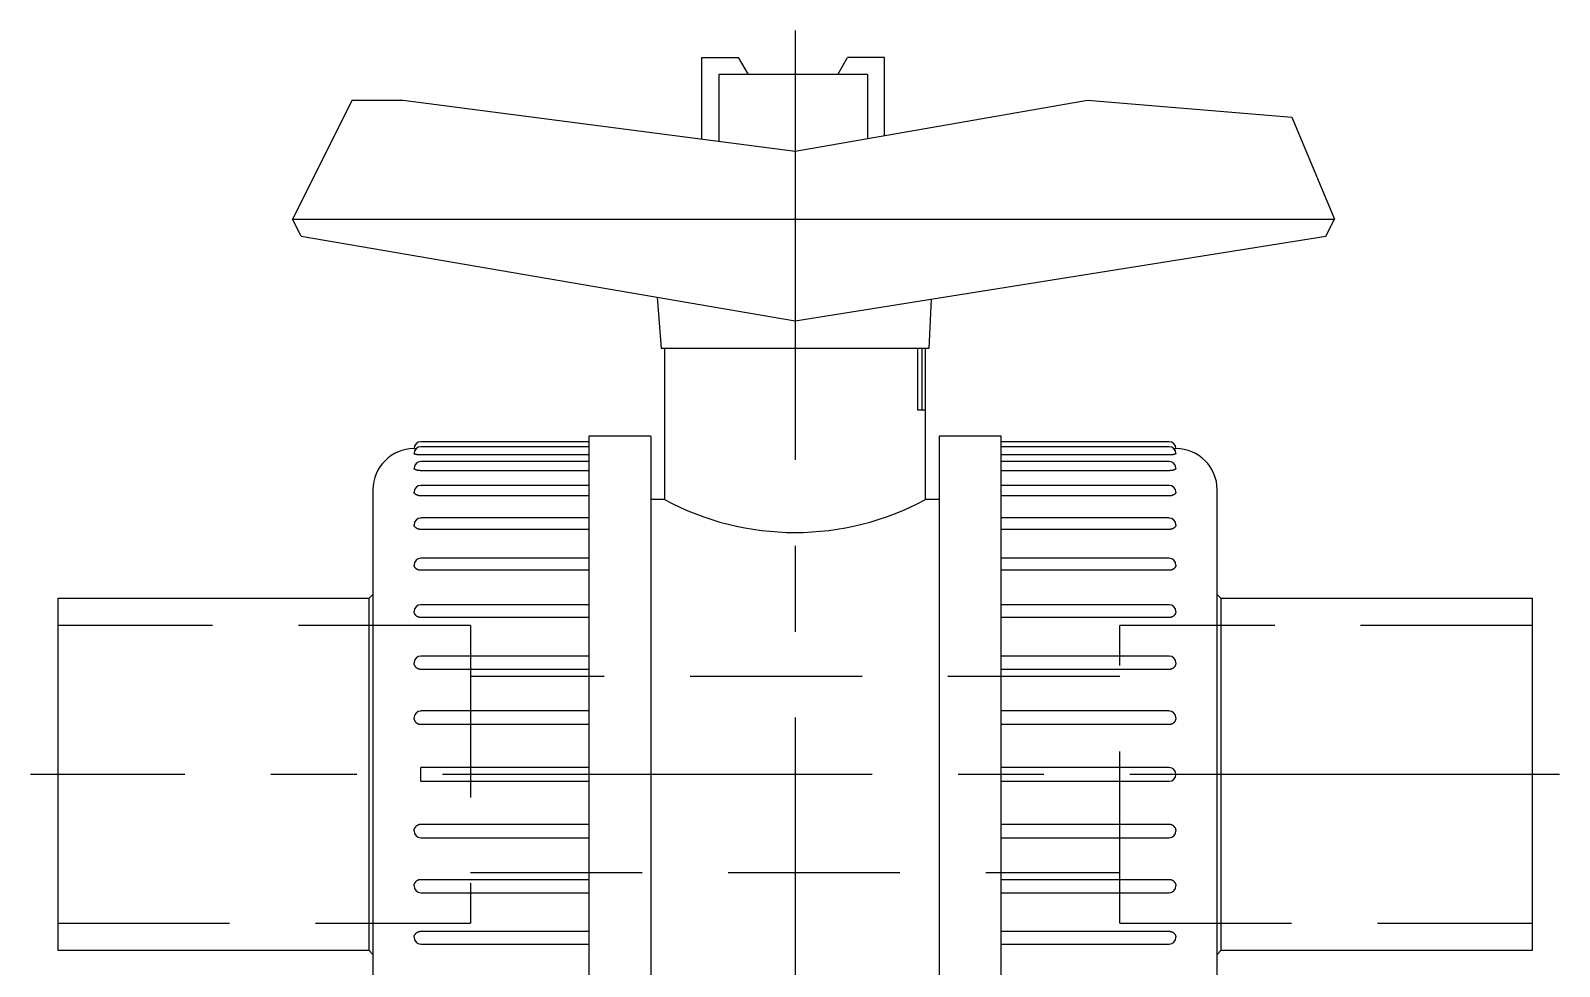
# Model space of a CAD drawing. Extents: x -169 to 27, y -62 to 55.
# Drawn here: x -168.9 to -55.9, y -14.2 to 55 of the extents above; entities that cross this region are included whole.
import ezdxf

# ---------------------------------------------------------------- set-up
doc = ezdxf.new("R2010")
doc.units = 0
doc.linetypes.add('CENTER', pattern=[50.8, 31.75, -6.35, 6.35, -6.35])
doc.linetypes.add('DASHED', pattern=[19.05, 12.7, -6.35])
doc.layers.get('0').update_dxf_attribs({"linetype": 'CONTINUOUS'})
doc.layers.add('CENTER', color=1, linetype='CENTER')

msp = doc.modelspace()

# ---------------------------------------------------------------- linework, layer by layer
at = {"color": 7, "linetype": 'CONTINUOUS'}
for p, q in [((-119.33, 53), (-116.6, 53)), ((-119.33, 46.97), (-119.33, 53)), ((-115.87, 51.74), (-116.6, 53)), ((-109.27, 51.74), (-108.55, 53)), ((-105.82, 53), (-108.55, 53)), ((-105.82, 47.25), (-105.82, 53)), ((-107.07, 51.74), (-118.07, 51.74)), ((-118.07, 51.74), (-118.07, 46.8)), ((-107.07, 51.74), (-107.07, 47.04)), ((-145.17, 49.86), (-149.57, 41.05)), ((-145.17, 49.86), (-141.4, 49.86)), ((-141.4, 49.86), (-112.43, 46.08)), ((-112.43, 46.08), (-90.81, 49.86)), ((-90.81, 49.86), (-75.72, 48.6)), ((-75.72, 48.6), (-72.57, 41.05)), ((-112.43, 46.08), (-112.43, 33.53)), ((-149.57, 41.05), (-72.57, 41.05)), ((-148.94, 39.79), (-149.57, 41.05)), ((-73.2, 39.79), (-72.57, 41.05)), ((-148.94, 39.79), (-112.43, 33.53)), ((-112.43, 33.53), (-73.2, 39.79)), ((-122.63, 35.28), (-122.32, 31.5)), ((-102.38, 35.13), (-102.55, 31.5)), ((-102.55, 31.5), (-122.32, 31.5)), ((-122.09, 31.5), (-122.09, 20.33)), ((-103.36, 26.93), (-103.36, 31.5)), ((-103.06, 31.5), (-103.06, 26.93)), ((-102.78, 26.93), (-102.78, 31.5)), ((-102.78, 26.93), (-103.36, 26.93)), ((-102.78, 20.33), (-102.78, 26.93)), ((-127.68, 25), (-127.68, -25)), ((-123.1, 25), (-127.68, 25)), ((-123.1, 25), (-123.1, -25)), ((-101.76, -25), (-101.76, 25)), ((-97.19, 25), (-101.76, 25)), ((-97.19, -25), (-97.19, 25)), ((-140.58, 24.09), (-140.58, 24.09)), ((-140.58, 24.09), (-140.58, 24.09)), ((-140.58, 24.09), (-140.58, 24.09)), ((-140.58, 24.09), (-140.58, 24.09)), ((-140.58, 24.09), (-140.58, 24.09)), ((-140.58, 24.09), (-140.58, 24.09)), ((-140.58, 24.09), (-140.58, 24.09)), ((-140.58, 24.09), (-140.58, 24.09)), ((-140.57, 24.09), (-140.58, 24.09)), ((-140.57, 24.08), (-140.57, 24.09)), ((-140.57, 24.08), (-140.57, 24.08)), ((-140.57, 24.08), (-140.57, 24.08)), ((-140.56, 24.08), (-140.57, 24.08)), ((-140.56, 24.08), (-140.56, 24.08)), ((-140.55, 24.08), (-140.56, 24.08)), ((-140.55, 24.08), (-140.55, 24.08)), ((-140.55, 24.08), (-140.55, 24.08)), ((-140.54, 24.08), (-140.55, 24.08)), ((-140.54, 24.08), (-140.54, 24.08)), ((-140.53, 24.08), (-140.54, 24.08)), ((-140.53, 24.08), (-140.53, 24.08)), ((-140.52, 24.08), (-140.53, 24.08)), ((-140.52, 24.08), (-140.52, 24.08)), ((-140.51, 24.08), (-140.52, 24.08)), ((-140.51, 24.08), (-140.51, 24.08)), ((-140.5, 24.08), (-140.51, 24.08)), ((-140.49, 24.08), (-140.5, 24.08)), ((-140.49, 24.08), (-140.49, 24.08)), ((-140.48, 24.08), (-140.49, 24.08)), ((-140.47, 24.08), (-140.48, 24.08)), ((-140.46, 24.08), (-140.47, 24.08)), ((-140.46, 24.08), (-140.46, 24.08)), ((-140.45, 24.08), (-140.46, 24.08)), ((-140.44, 24.08), (-140.45, 24.08)), ((-140.43, 24.08), (-140.44, 24.08)), ((-127.68, 24.59), (-140.08, 24.59)), ((-127.68, 24.23), (-140.08, 24.23)), ((-84.79, 24.59), (-97.19, 24.59)), ((-84.79, 24.23), (-97.19, 24.23)), ((-84.43, 24.08), (-84.44, 24.08)), ((-84.42, 24.08), (-84.43, 24.08)), ((-84.41, 24.08), (-84.42, 24.08)), ((-84.4, 24.08), (-84.41, 24.08)), ((-84.4, 24.08), (-84.4, 24.08)), ((-84.39, 24.08), (-84.4, 24.08)), ((-84.38, 24.08), (-84.39, 24.08)), ((-84.38, 24.08), (-84.38, 24.08)), ((-84.37, 24.08), (-84.38, 24.08)), ((-84.36, 24.08), (-84.37, 24.08)), ((-84.36, 24.08), (-84.36, 24.08)), ((-84.35, 24.08), (-84.36, 24.08)), ((-84.35, 24.08), (-84.35, 24.08)), ((-84.34, 24.08), (-84.35, 24.08)), ((-84.34, 24.08), (-84.34, 24.08)), ((-84.33, 24.08), (-84.34, 24.08)), ((-84.33, 24.08), (-84.33, 24.08)), ((-84.32, 24.08), (-84.33, 24.08)), ((-84.32, 24.08), (-84.32, 24.08)), ((-84.31, 24.08), (-84.32, 24.08)), ((-84.31, 24.08), (-84.31, 24.08)), ((-84.31, 24.08), (-84.31, 24.08)), ((-84.3, 24.08), (-84.31, 24.08)), ((-84.3, 24.08), (-84.3, 24.08)), ((-84.3, 24.08), (-84.3, 24.08)), ((-84.29, 24.09), (-84.3, 24.08)), ((-84.29, 24.09), (-84.29, 24.09)), ((-84.29, 24.09), (-84.29, 24.09)), ((-84.29, 24.09), (-84.29, 24.09)), ((-84.29, 24.09), (-84.29, 24.09)), ((-84.29, 24.09), (-84.29, 24.09)), ((-84.28, 24.09), (-84.29, 24.09)), ((-84.28, 24.09), (-84.28, 24.09)), ((-84.28, 24.09), (-84.28, 24.09)), ((-84.28, 24.09), (-84.28, 24.09)), ((-140.58, 23.72), (-140.58, 23.72)), ((-140.58, 23.71), (-140.58, 23.72)), ((-140.58, 23.71), (-140.58, 23.71)), ((-140.58, 23.7), (-140.58, 23.71)), ((-140.57, 23.7), (-140.58, 23.7)), ((-140.58, 22.63), (-140.58, 22.63)), ((-140.58, 22.62), (-140.58, 22.63)), ((-140.58, 22.61), (-140.58, 22.62)), ((-140.58, 22.6), (-140.58, 22.61)), ((-140.57, 22.59), (-140.58, 22.6)), ((-140.57, 23.7), (-140.57, 23.7)), ((-140.56, 23.69), (-140.57, 23.7)), ((-140.55, 23.69), (-140.56, 23.69)), ((-140.54, 23.68), (-140.55, 23.69)), ((-140.53, 23.68), (-140.54, 23.68)), ((-140.52, 23.68), (-140.53, 23.68)), ((-140.51, 23.67), (-140.52, 23.68)), ((-140.5, 23.67), (-140.51, 23.67)), ((-140.49, 23.67), (-140.5, 23.67)), ((-140.47, 23.66), (-140.49, 23.67)), ((-140.46, 23.66), (-140.47, 23.66)), ((-140.44, 23.66), (-140.46, 23.66)), ((-140.43, 23.65), (-140.44, 23.66)), ((-140.41, 23.65), (-140.43, 23.65)), ((-140.39, 23.65), (-140.41, 23.65)), ((-140.37, 23.64), (-140.39, 23.65)), ((-140.36, 23.64), (-140.37, 23.64)), ((-140.34, 23.64), (-140.36, 23.64)), ((-140.32, 23.64), (-140.34, 23.64)), ((-140.3, 23.64), (-140.32, 23.64)), ((-140.28, 23.63), (-140.3, 23.64)), ((-140.25, 23.63), (-140.28, 23.63)), ((-140.23, 23.63), (-140.25, 23.63)), ((-140.21, 23.63), (-140.23, 23.63)), ((-140.19, 23.63), (-140.21, 23.63)), ((-140.16, 23.63), (-140.19, 23.63)), ((-140.14, 23.63), (-140.16, 23.63)), ((-140.12, 23.63), (-140.14, 23.63)), ((-140.1, 23.63), (-140.12, 23.63)), ((-140.08, 23.63), (-140.1, 23.63)), ((-127.68, 23.63), (-140.08, 23.63)), ((-127.68, 23.14), (-140.08, 23.14)), ((-84.79, 23.63), (-97.19, 23.63)), ((-84.79, 23.14), (-97.19, 23.14)), ((-84.77, 23.63), (-84.79, 23.63)), ((-84.75, 23.63), (-84.77, 23.63)), ((-84.73, 23.63), (-84.75, 23.63)), ((-84.7, 23.63), (-84.73, 23.63)), ((-84.68, 23.63), (-84.7, 23.63)), ((-84.66, 23.63), (-84.68, 23.63)), ((-84.64, 23.63), (-84.66, 23.63)), ((-84.61, 23.63), (-84.64, 23.63)), ((-84.59, 23.63), (-84.61, 23.63)), ((-84.57, 23.64), (-84.59, 23.63)), ((-84.55, 23.64), (-84.57, 23.64)), ((-84.53, 23.64), (-84.55, 23.64)), ((-84.51, 23.64), (-84.53, 23.64)), ((-84.49, 23.64), (-84.51, 23.64)), ((-84.48, 23.65), (-84.49, 23.64)), ((-84.46, 23.65), (-84.48, 23.65)), ((-84.44, 23.65), (-84.46, 23.65)), ((-84.43, 23.66), (-84.44, 23.65)), ((-84.41, 23.66), (-84.43, 23.66)), ((-84.4, 23.66), (-84.41, 23.66)), ((-84.38, 23.67), (-84.4, 23.66)), ((-84.37, 23.67), (-84.38, 23.67)), ((-84.36, 23.67), (-84.37, 23.67)), ((-84.34, 23.68), (-84.36, 23.67)), ((-84.33, 23.68), (-84.34, 23.68)), ((-84.32, 23.69), (-84.33, 23.68)), ((-84.33, 23.68), (-84.33, 23.68)), ((-84.31, 23.69), (-84.32, 23.69)), ((-84.3, 23.7), (-84.31, 23.69)), ((-84.3, 23.7), (-84.3, 23.7)), ((-84.29, 23.7), (-84.3, 23.7)), ((-84.29, 22.6), (-84.3, 22.59)), ((-84.28, 23.72), (-84.29, 23.71)), ((-84.29, 23.71), (-84.29, 23.7)), ((-84.29, 23.71), (-84.29, 23.71)), ((-84.28, 22.63), (-84.29, 22.62)), ((-84.29, 22.62), (-84.29, 22.61)), ((-84.29, 22.61), (-84.29, 22.6)), ((-84.28, 23.72), (-84.28, 23.72)), ((-84.28, 22.63), (-84.28, 22.63)), ((-140.57, 22.59), (-140.57, 22.59)), ((-140.56, 22.58), (-140.57, 22.59)), ((-140.55, 22.57), (-140.56, 22.58)), ((-140.54, 22.56), (-140.55, 22.57)), ((-140.53, 22.56), (-140.54, 22.56)), ((-140.52, 22.55), (-140.53, 22.56)), ((-140.51, 22.54), (-140.52, 22.55)), ((-140.5, 22.54), (-140.51, 22.54)), ((-140.49, 22.53), (-140.5, 22.54)), ((-140.47, 22.52), (-140.49, 22.53)), ((-140.46, 22.52), (-140.47, 22.52)), ((-140.44, 22.51), (-140.46, 22.52)), ((-140.43, 22.5), (-140.44, 22.51)), ((-140.41, 22.5), (-140.43, 22.5)), ((-140.39, 22.49), (-140.41, 22.5)), ((-140.37, 22.49), (-140.39, 22.49)), ((-140.36, 22.48), (-140.37, 22.49)), ((-140.34, 22.48), (-140.36, 22.48)), ((-140.32, 22.48), (-140.34, 22.48)), ((-140.3, 22.47), (-140.32, 22.48)), ((-140.28, 22.47), (-140.3, 22.47)), ((-140.25, 22.47), (-140.28, 22.47)), ((-140.23, 22.46), (-140.25, 22.47)), ((-140.21, 22.46), (-140.23, 22.46)), ((-140.19, 22.46), (-140.21, 22.46)), ((-140.16, 22.46), (-140.19, 22.46)), ((-140.14, 22.46), (-140.16, 22.46)), ((-140.12, 22.45), (-140.14, 22.46)), ((-140.1, 22.45), (-140.12, 22.45)), ((-140.08, 22.45), (-140.1, 22.45)), ((-127.68, 22.45), (-140.08, 22.45)), ((-84.79, 22.45), (-97.19, 22.45)), ((-84.77, 22.45), (-84.79, 22.45)), ((-84.75, 22.45), (-84.77, 22.45)), ((-84.73, 22.46), (-84.75, 22.45)), ((-84.7, 22.46), (-84.73, 22.46)), ((-84.68, 22.46), (-84.7, 22.46)), ((-84.66, 22.46), (-84.68, 22.46)), ((-84.64, 22.46), (-84.66, 22.46)), ((-84.61, 22.47), (-84.64, 22.46)), ((-84.59, 22.47), (-84.61, 22.47)), ((-84.57, 22.47), (-84.59, 22.47)), ((-84.55, 22.48), (-84.57, 22.47)), ((-84.53, 22.48), (-84.55, 22.48)), ((-84.51, 22.48), (-84.53, 22.48)), ((-84.49, 22.49), (-84.51, 22.48)), ((-84.48, 22.49), (-84.49, 22.49)), ((-84.46, 22.5), (-84.48, 22.49)), ((-84.44, 22.5), (-84.46, 22.5)), ((-84.43, 22.51), (-84.44, 22.5)), ((-84.41, 22.52), (-84.43, 22.51)), ((-84.4, 22.52), (-84.41, 22.52)), ((-84.38, 22.53), (-84.4, 22.52)), ((-84.37, 22.54), (-84.38, 22.53)), ((-84.36, 22.54), (-84.37, 22.54)), ((-84.34, 22.55), (-84.36, 22.54)), ((-84.33, 22.56), (-84.34, 22.55)), ((-84.32, 22.57), (-84.33, 22.56)), ((-84.33, 22.56), (-84.33, 22.56)), ((-84.31, 22.58), (-84.32, 22.57)), ((-84.3, 22.59), (-84.31, 22.58)), ((-84.3, 22.59), (-84.3, 22.59)), ((-143.63, 21.04), (-143.63, -21.04)), ((-140.58, 20.85), (-140.58, 20.86)), ((-140.58, 20.84), (-140.58, 20.85)), ((-140.58, 20.82), (-140.58, 20.84)), ((-140.58, 20.81), (-140.58, 20.82)), ((-140.57, 20.8), (-140.58, 20.81)), ((-140.57, 20.79), (-140.57, 20.8)), ((-140.56, 20.78), (-140.57, 20.79)), ((-140.55, 20.77), (-140.56, 20.78)), ((-140.54, 20.76), (-140.55, 20.77)), ((-140.53, 20.75), (-140.54, 20.76)), ((-140.52, 20.74), (-140.53, 20.75)), ((-140.51, 20.73), (-140.52, 20.74)), ((-140.5, 20.72), (-140.51, 20.73)), ((-140.49, 20.71), (-140.5, 20.72)), ((-140.47, 20.7), (-140.49, 20.71)), ((-140.46, 20.69), (-140.47, 20.7)), ((-140.44, 20.68), (-140.46, 20.69)), ((-140.43, 20.67), (-140.44, 20.68)), ((-140.41, 20.66), (-140.43, 20.67)), ((-140.39, 20.66), (-140.41, 20.66)), ((-140.37, 20.65), (-140.39, 20.66)), ((-140.36, 20.64), (-140.37, 20.65)), ((-140.34, 20.64), (-140.36, 20.64)), ((-140.32, 20.63), (-140.34, 20.64)), ((-140.3, 20.63), (-140.32, 20.63)), ((-140.28, 20.62), (-140.3, 20.63)), ((-140.25, 20.62), (-140.28, 20.62)), ((-140.23, 20.61), (-140.25, 20.62)), ((-140.21, 20.61), (-140.23, 20.61)), ((-140.19, 20.61), (-140.21, 20.61)), ((-140.16, 20.6), (-140.19, 20.61)), ((-140.14, 20.6), (-140.16, 20.6)), ((-140.12, 20.6), (-140.14, 20.6)), ((-140.1, 20.6), (-140.12, 20.6)), ((-140.08, 20.6), (-140.1, 20.6)), ((-127.68, 21.37), (-140.08, 21.37)), ((-127.68, 20.6), (-140.08, 20.6)), ((-84.79, 21.37), (-97.19, 21.37)), ((-84.79, 20.6), (-97.19, 20.6)), ((-84.77, 20.6), (-84.79, 20.6)), ((-84.75, 20.6), (-84.77, 20.6)), ((-84.73, 20.6), (-84.75, 20.6)), ((-84.7, 20.6), (-84.73, 20.6)), ((-84.68, 20.61), (-84.7, 20.6)), ((-84.66, 20.61), (-84.68, 20.61)), ((-84.64, 20.61), (-84.66, 20.61)), ((-84.61, 20.62), (-84.64, 20.61)), ((-84.59, 20.62), (-84.61, 20.62)), ((-84.57, 20.63), (-84.59, 20.62)), ((-84.55, 20.63), (-84.57, 20.63)), ((-84.53, 20.64), (-84.55, 20.63)), ((-84.51, 20.64), (-84.53, 20.64)), ((-84.49, 20.65), (-84.51, 20.64)), ((-84.48, 20.66), (-84.49, 20.65)), ((-84.46, 20.66), (-84.48, 20.66)), ((-84.44, 20.67), (-84.46, 20.66)), ((-84.43, 20.68), (-84.44, 20.67)), ((-84.41, 20.69), (-84.43, 20.68)), ((-84.4, 20.7), (-84.41, 20.69)), ((-84.38, 20.71), (-84.4, 20.7)), ((-84.37, 20.72), (-84.38, 20.71)), ((-84.36, 20.73), (-84.37, 20.72)), ((-84.34, 20.74), (-84.36, 20.73)), ((-84.33, 20.75), (-84.34, 20.74)), ((-84.32, 20.77), (-84.33, 20.76)), ((-84.33, 20.76), (-84.33, 20.75)), ((-84.31, 20.78), (-84.32, 20.77)), ((-84.3, 20.79), (-84.31, 20.78)), ((-84.29, 20.81), (-84.3, 20.8)), ((-84.3, 20.8), (-84.3, 20.79)), ((-84.28, 20.85), (-84.29, 20.84)), ((-84.29, 20.84), (-84.29, 20.82)), ((-84.29, 20.82), (-84.29, 20.81)), ((-84.28, 20.86), (-84.28, 20.85)), ((-81.23, -21.04), (-81.23, 21.04)), ((-122.09, 20.33), (-123.1, 20.33)), ((-101.76, 20.33), (-102.78, 20.33)), ((-140.58, 18.44), (-140.58, 18.45)), ((-140.58, 18.42), (-140.58, 18.44)), ((-140.58, 18.41), (-140.58, 18.42)), ((-140.58, 18.39), (-140.58, 18.41)), ((-140.57, 18.38), (-140.58, 18.39)), ((-140.57, 18.36), (-140.57, 18.38)), ((-140.56, 18.35), (-140.57, 18.36)), ((-140.55, 18.33), (-140.56, 18.35)), ((-140.54, 18.32), (-140.55, 18.33)), ((-140.53, 18.31), (-140.54, 18.32)), ((-140.52, 18.29), (-140.53, 18.31)), ((-140.51, 18.28), (-140.52, 18.29)), ((-140.5, 18.27), (-140.51, 18.28)), ((-140.49, 18.26), (-140.5, 18.27)), ((-140.47, 18.24), (-140.49, 18.26)), ((-140.46, 18.23), (-140.47, 18.24)), ((-140.44, 18.22), (-140.46, 18.23)), ((-140.43, 18.21), (-140.44, 18.22)), ((-140.41, 18.2), (-140.43, 18.21)), ((-140.39, 18.19), (-140.41, 18.2)), ((-140.37, 18.18), (-140.39, 18.19)), ((-140.36, 18.17), (-140.37, 18.18)), ((-140.34, 18.17), (-140.36, 18.17)), ((-140.32, 18.16), (-140.34, 18.17)), ((-140.3, 18.15), (-140.32, 18.16)), ((-140.28, 18.15), (-140.3, 18.15)), ((-140.25, 18.14), (-140.28, 18.15)), ((-140.23, 18.14), (-140.25, 18.14)), ((-140.21, 18.13), (-140.23, 18.14)), ((-140.19, 18.13), (-140.21, 18.13)), ((-140.16, 18.12), (-140.19, 18.13)), ((-140.14, 18.12), (-140.16, 18.12)), ((-140.12, 18.12), (-140.14, 18.12)), ((-140.1, 18.12), (-140.12, 18.12)), ((-140.08, 18.12), (-140.1, 18.12)), ((-127.68, 18.96), (-140.08, 18.96)), ((-127.68, 18.12), (-140.08, 18.12)), ((-84.79, 18.96), (-97.19, 18.96)), ((-84.79, 18.12), (-97.19, 18.12)), ((-84.77, 18.12), (-84.79, 18.12)), ((-84.75, 18.12), (-84.77, 18.12)), ((-84.73, 18.12), (-84.75, 18.12)), ((-84.7, 18.12), (-84.73, 18.12)), ((-84.68, 18.13), (-84.7, 18.12)), ((-84.66, 18.13), (-84.68, 18.13)), ((-84.64, 18.14), (-84.66, 18.13)), ((-84.61, 18.14), (-84.64, 18.14)), ((-84.59, 18.15), (-84.61, 18.14)), ((-84.57, 18.15), (-84.59, 18.15)), ((-84.55, 18.16), (-84.57, 18.15)), ((-84.53, 18.17), (-84.55, 18.16)), ((-84.51, 18.17), (-84.53, 18.17)), ((-84.49, 18.18), (-84.51, 18.17)), ((-84.48, 18.19), (-84.49, 18.18)), ((-84.46, 18.2), (-84.48, 18.19)), ((-84.44, 18.21), (-84.46, 18.2)), ((-84.43, 18.22), (-84.44, 18.21)), ((-84.41, 18.23), (-84.43, 18.22)), ((-84.4, 18.24), (-84.41, 18.23)), ((-84.38, 18.26), (-84.4, 18.24)), ((-84.37, 18.27), (-84.38, 18.26)), ((-84.36, 18.28), (-84.37, 18.27)), ((-84.34, 18.29), (-84.36, 18.28)), ((-84.33, 18.31), (-84.34, 18.29)), ((-84.32, 18.33), (-84.33, 18.32)), ((-84.33, 18.32), (-84.33, 18.31)), ((-84.31, 18.35), (-84.32, 18.33)), ((-84.3, 18.36), (-84.31, 18.35)), ((-84.29, 18.39), (-84.3, 18.38)), ((-84.3, 18.38), (-84.3, 18.36)), ((-84.28, 18.44), (-84.29, 18.42)), ((-84.29, 18.42), (-84.29, 18.41)), ((-84.29, 18.41), (-84.29, 18.39)), ((-84.28, 18.45), (-84.28, 18.44)), ((-127.68, 15.99), (-140.08, 15.99)), ((-84.79, 15.99), (-97.19, 15.99)), ((-140.58, 15.46), (-140.58, 15.48)), ((-140.58, 15.45), (-140.58, 15.46)), ((-140.58, 15.43), (-140.58, 15.45)), ((-140.58, 15.41), (-140.58, 15.43)), ((-140.57, 15.4), (-140.58, 15.41)), ((-140.57, 15.38), (-140.57, 15.4)), ((-140.56, 15.36), (-140.57, 15.38)), ((-140.55, 15.34), (-140.56, 15.36)), ((-140.54, 15.33), (-140.55, 15.34)), ((-140.53, 15.31), (-140.54, 15.33)), ((-140.52, 15.3), (-140.53, 15.31)), ((-140.51, 15.28), (-140.52, 15.3)), ((-140.5, 15.27), (-140.51, 15.28)), ((-140.49, 15.25), (-140.5, 15.27)), ((-140.47, 15.24), (-140.49, 15.25)), ((-140.46, 15.22), (-140.47, 15.24)), ((-140.44, 15.21), (-140.46, 15.22)), ((-140.43, 15.2), (-140.44, 15.21)), ((-140.41, 15.19), (-140.43, 15.2)), ((-140.39, 15.17), (-140.41, 15.19)), ((-140.37, 15.16), (-140.39, 15.17)), ((-140.36, 15.15), (-140.37, 15.16)), ((-140.34, 15.14), (-140.36, 15.15)), ((-140.32, 15.14), (-140.34, 15.14)), ((-140.3, 15.13), (-140.32, 15.14)), ((-140.28, 15.12), (-140.3, 15.13)), ((-140.25, 15.11), (-140.28, 15.12)), ((-140.23, 15.11), (-140.25, 15.11)), ((-140.21, 15.1), (-140.23, 15.11)), ((-140.19, 15.1), (-140.21, 15.1)), ((-140.16, 15.1), (-140.19, 15.1)), ((-140.14, 15.09), (-140.16, 15.1)), ((-140.12, 15.09), (-140.14, 15.09)), ((-140.1, 15.09), (-140.12, 15.09)), ((-140.08, 15.09), (-140.1, 15.09)), ((-127.68, 15.09), (-140.08, 15.09)), ((-84.79, 15.09), (-97.19, 15.09)), ((-84.77, 15.09), (-84.79, 15.09)), ((-84.75, 15.09), (-84.77, 15.09)), ((-84.73, 15.09), (-84.75, 15.09)), ((-84.7, 15.1), (-84.73, 15.09)), ((-84.68, 15.1), (-84.7, 15.1)), ((-84.66, 15.1), (-84.68, 15.1)), ((-84.64, 15.11), (-84.66, 15.1)), ((-84.61, 15.11), (-84.64, 15.11)), ((-84.59, 15.12), (-84.61, 15.11)), ((-84.57, 15.13), (-84.59, 15.12)), ((-84.55, 15.14), (-84.57, 15.13)), ((-84.53, 15.14), (-84.55, 15.14)), ((-84.51, 15.15), (-84.53, 15.14)), ((-84.49, 15.16), (-84.51, 15.15)), ((-84.48, 15.17), (-84.49, 15.16)), ((-84.46, 15.19), (-84.48, 15.17)), ((-84.44, 15.2), (-84.46, 15.19)), ((-84.43, 15.21), (-84.44, 15.2)), ((-84.41, 15.22), (-84.43, 15.21)), ((-84.4, 15.24), (-84.41, 15.22)), ((-84.38, 15.25), (-84.4, 15.24)), ((-84.37, 15.27), (-84.38, 15.25)), ((-84.36, 15.28), (-84.37, 15.27)), ((-84.34, 15.3), (-84.36, 15.28)), ((-84.33, 15.31), (-84.34, 15.3)), ((-84.32, 15.34), (-84.33, 15.33)), ((-84.33, 15.33), (-84.33, 15.31)), ((-84.31, 15.36), (-84.32, 15.34)), ((-84.3, 15.38), (-84.31, 15.36)), ((-84.29, 15.41), (-84.3, 15.4)), ((-84.3, 15.4), (-84.3, 15.38)), ((-84.28, 15.46), (-84.29, 15.45)), ((-84.29, 15.45), (-84.29, 15.43)), ((-84.29, 15.43), (-84.29, 15.41)), ((-84.28, 15.48), (-84.28, 15.46)), ((-166.93, 13), (-166.93, -13)), ((-143.94, 13), (-166.93, 13)), ((-143.63, 13.31), (-143.94, 13)), ((-143.94, 13), (-143.94, -13)), ((-127.68, 12.55), (-140.08, 12.55)), ((-84.79, 12.55), (-97.19, 12.55)), ((-80.93, 13), (-81.23, 13.31)), ((-80.93, -13), (-80.93, 13)), ((-57.93, 13), (-80.93, 13)), ((-57.93, -13), (-57.93, 13)), ((-140.58, 12.02), (-140.58, 12.04)), ((-140.58, 12), (-140.58, 12.02)), ((-140.58, 11.98), (-140.58, 12)), ((-140.58, 11.96), (-140.58, 11.98)), ((-140.57, 11.94), (-140.58, 11.96)), ((-140.57, 11.92), (-140.57, 11.94)), ((-140.56, 11.91), (-140.57, 11.92)), ((-140.55, 11.89), (-140.56, 11.91)), ((-140.54, 11.87), (-140.55, 11.89)), ((-140.53, 11.85), (-140.54, 11.87)), ((-140.52, 11.83), (-140.53, 11.85)), ((-140.51, 11.82), (-140.52, 11.83)), ((-140.5, 11.8), (-140.51, 11.82)), ((-140.49, 11.78), (-140.5, 11.8)), ((-140.47, 11.77), (-140.49, 11.78)), ((-140.46, 11.75), (-140.47, 11.77)), ((-140.44, 11.74), (-140.46, 11.75)), ((-140.43, 11.72), (-140.44, 11.74)), ((-140.41, 11.71), (-140.43, 11.72)), ((-140.39, 11.7), (-140.41, 11.71)), ((-140.37, 11.68), (-140.39, 11.7)), ((-140.36, 11.67), (-140.37, 11.68)), ((-140.34, 11.66), (-140.36, 11.67)), ((-140.32, 11.65), (-140.34, 11.66)), ((-140.3, 11.64), (-140.32, 11.65)), ((-140.28, 11.64), (-140.3, 11.64)), ((-140.25, 11.63), (-140.28, 11.64)), ((-140.23, 11.62), (-140.25, 11.63)), ((-140.21, 11.62), (-140.23, 11.62)), ((-140.19, 11.61), (-140.21, 11.62)), ((-140.16, 11.61), (-140.19, 11.61)), ((-140.14, 11.6), (-140.16, 11.61)), ((-140.12, 11.6), (-140.14, 11.6)), ((-140.1, 11.6), (-140.12, 11.6)), ((-140.08, 11.6), (-140.1, 11.6)), ((-127.68, 11.6), (-140.08, 11.6)), ((-84.79, 11.6), (-97.19, 11.6)), ((-84.77, 11.6), (-84.79, 11.6)), ((-84.75, 11.6), (-84.77, 11.6)), ((-84.73, 11.6), (-84.75, 11.6)), ((-84.7, 11.61), (-84.73, 11.6)), ((-84.68, 11.61), (-84.7, 11.61)), ((-84.66, 11.62), (-84.68, 11.61)), ((-84.64, 11.62), (-84.66, 11.62)), ((-84.61, 11.63), (-84.64, 11.62)), ((-84.59, 11.64), (-84.61, 11.63)), ((-84.57, 11.64), (-84.59, 11.64)), ((-84.55, 11.65), (-84.57, 11.64)), ((-84.53, 11.66), (-84.55, 11.65)), ((-84.51, 11.67), (-84.53, 11.66)), ((-84.49, 11.68), (-84.51, 11.67)), ((-84.48, 11.7), (-84.49, 11.68)), ((-84.46, 11.71), (-84.48, 11.7)), ((-84.44, 11.72), (-84.46, 11.71)), ((-84.43, 11.74), (-84.44, 11.72)), ((-84.41, 11.75), (-84.43, 11.74)), ((-84.4, 11.77), (-84.41, 11.75)), ((-84.38, 11.78), (-84.4, 11.77)), ((-84.37, 11.8), (-84.38, 11.78)), ((-84.36, 11.82), (-84.37, 11.8)), ((-84.34, 11.83), (-84.36, 11.82)), ((-84.33, 11.85), (-84.34, 11.83)), ((-84.32, 11.89), (-84.33, 11.87)), ((-84.33, 11.87), (-84.33, 11.85)), ((-84.31, 11.91), (-84.32, 11.89)), ((-84.3, 11.92), (-84.31, 11.91)), ((-84.29, 11.96), (-84.3, 11.94)), ((-84.3, 11.94), (-84.3, 11.92)), ((-84.28, 12.02), (-84.29, 12)), ((-84.29, 12), (-84.29, 11.98)), ((-84.29, 11.98), (-84.29, 11.96)), ((-84.28, 12.04), (-84.28, 12.02)), ((-140.58, 8.22), (-140.58, 8.24)), ((-140.58, 8.2), (-140.58, 8.22)), ((-140.58, 8.17), (-140.58, 8.2)), ((-140.58, 8.15), (-140.58, 8.17)), ((-140.57, 8.13), (-140.58, 8.15)), ((-140.57, 8.11), (-140.57, 8.13)), ((-140.56, 8.09), (-140.57, 8.11)), ((-140.55, 8.07), (-140.56, 8.09)), ((-140.54, 8.05), (-140.55, 8.07)), ((-140.53, 8.03), (-140.54, 8.05)), ((-140.52, 8.01), (-140.53, 8.03)), ((-140.51, 7.99), (-140.52, 8.01)), ((-140.5, 7.97), (-140.51, 7.99)), ((-140.49, 7.96), (-140.5, 7.97)), ((-140.47, 7.94), (-140.49, 7.96)), ((-140.46, 7.92), (-140.47, 7.94)), ((-140.44, 7.9), (-140.46, 7.92)), ((-127.68, 8.75), (-140.08, 8.75)), ((-84.79, 8.75), (-97.19, 8.75)), ((-84.41, 7.92), (-84.43, 7.9)), ((-84.4, 7.94), (-84.41, 7.92)), ((-84.38, 7.96), (-84.4, 7.94)), ((-84.37, 7.97), (-84.38, 7.96)), ((-84.36, 7.99), (-84.37, 7.97)), ((-84.34, 8.01), (-84.36, 7.99)), ((-84.33, 8.03), (-84.34, 8.01)), ((-84.32, 8.07), (-84.33, 8.05)), ((-84.33, 8.05), (-84.33, 8.03)), ((-84.31, 8.09), (-84.32, 8.07)), ((-84.3, 8.11), (-84.31, 8.09)), ((-84.29, 8.15), (-84.3, 8.13)), ((-84.3, 8.13), (-84.3, 8.11)), ((-84.28, 8.22), (-84.29, 8.2)), ((-84.29, 8.2), (-84.29, 8.17)), ((-84.29, 8.17), (-84.29, 8.15)), ((-84.28, 8.24), (-84.28, 8.22)), ((-140.43, 7.89), (-140.44, 7.9)), ((-140.41, 7.88), (-140.43, 7.89)), ((-140.39, 7.86), (-140.41, 7.88)), ((-140.37, 7.85), (-140.39, 7.86)), ((-140.36, 7.84), (-140.37, 7.85)), ((-140.34, 7.83), (-140.36, 7.84)), ((-140.32, 7.82), (-140.34, 7.83)), ((-140.3, 7.81), (-140.32, 7.82)), ((-140.28, 7.8), (-140.3, 7.81)), ((-140.25, 7.79), (-140.28, 7.8)), ((-140.23, 7.78), (-140.25, 7.79)), ((-140.21, 7.78), (-140.23, 7.78)), ((-140.19, 7.77), (-140.21, 7.78)), ((-140.16, 7.77), (-140.19, 7.77)), ((-140.14, 7.76), (-140.16, 7.77)), ((-140.12, 7.76), (-140.14, 7.76)), ((-140.1, 7.76), (-140.12, 7.76)), ((-140.08, 7.76), (-140.1, 7.76)), ((-127.68, 7.76), (-140.08, 7.76)), ((-84.79, 7.76), (-97.19, 7.76)), ((-84.77, 7.76), (-84.79, 7.76)), ((-84.75, 7.76), (-84.77, 7.76)), ((-84.73, 7.76), (-84.75, 7.76)), ((-84.7, 7.77), (-84.73, 7.76)), ((-84.68, 7.77), (-84.7, 7.77)), ((-84.66, 7.78), (-84.68, 7.77)), ((-84.64, 7.78), (-84.66, 7.78)), ((-84.61, 7.79), (-84.64, 7.78)), ((-84.59, 7.8), (-84.61, 7.79)), ((-84.57, 7.81), (-84.59, 7.8)), ((-84.55, 7.82), (-84.57, 7.81)), ((-84.53, 7.83), (-84.55, 7.82)), ((-84.51, 7.84), (-84.53, 7.83)), ((-84.49, 7.85), (-84.51, 7.84)), ((-84.48, 7.86), (-84.49, 7.85)), ((-84.46, 7.88), (-84.48, 7.86)), ((-84.44, 7.89), (-84.46, 7.88)), ((-84.43, 7.9), (-84.44, 7.89)), ((-127.68, 4.69), (-140.08, 4.69)), ((-84.79, 4.69), (-97.19, 4.69)), ((-140.58, 4.16), (-140.58, 4.18)), ((-140.58, 4.14), (-140.58, 4.16)), ((-140.58, 4.12), (-140.58, 4.14)), ((-140.58, 4.09), (-140.58, 4.12)), ((-140.57, 4.07), (-140.58, 4.09)), ((-140.57, 4.05), (-140.57, 4.07)), ((-140.56, 4.03), (-140.57, 4.05)), ((-140.55, 4), (-140.56, 4.03)), ((-140.54, 3.98), (-140.55, 4)), ((-140.53, 3.96), (-140.54, 3.98)), ((-140.52, 3.94), (-140.53, 3.96)), ((-140.51, 3.93), (-140.52, 3.94)), ((-140.5, 3.91), (-140.51, 3.93)), ((-140.49, 3.89), (-140.5, 3.91)), ((-140.47, 3.87), (-140.49, 3.89)), ((-140.46, 3.85), (-140.47, 3.87)), ((-140.44, 3.83), (-140.46, 3.85)), ((-140.43, 3.82), (-140.44, 3.83)), ((-140.41, 3.8), (-140.43, 3.82)), ((-140.39, 3.79), (-140.41, 3.8)), ((-140.37, 3.78), (-140.39, 3.79)), ((-140.36, 3.76), (-140.37, 3.78)), ((-140.34, 3.75), (-140.36, 3.76)), ((-140.32, 3.74), (-140.34, 3.75)), ((-140.3, 3.73), (-140.32, 3.74)), ((-140.28, 3.72), (-140.3, 3.73)), ((-140.25, 3.71), (-140.28, 3.72)), ((-140.23, 3.71), (-140.25, 3.71)), ((-140.21, 3.7), (-140.23, 3.71)), ((-140.19, 3.69), (-140.21, 3.7)), ((-140.16, 3.69), (-140.19, 3.69)), ((-140.14, 3.69), (-140.16, 3.69)), ((-140.12, 3.68), (-140.14, 3.69)), ((-140.1, 3.68), (-140.12, 3.68)), ((-140.08, 3.68), (-140.1, 3.68)), ((-127.68, 3.68), (-140.08, 3.68)), ((-84.79, 3.68), (-97.19, 3.68)), ((-84.77, 3.68), (-84.79, 3.68)), ((-84.75, 3.68), (-84.77, 3.68)), ((-84.73, 3.69), (-84.75, 3.68)), ((-84.7, 3.69), (-84.73, 3.69)), ((-84.68, 3.69), (-84.7, 3.69)), ((-84.66, 3.7), (-84.68, 3.69)), ((-84.64, 3.71), (-84.66, 3.7)), ((-84.61, 3.71), (-84.64, 3.71)), ((-84.59, 3.72), (-84.61, 3.71)), ((-84.57, 3.73), (-84.59, 3.72)), ((-84.55, 3.74), (-84.57, 3.73)), ((-84.53, 3.75), (-84.55, 3.74)), ((-84.51, 3.76), (-84.53, 3.75)), ((-84.49, 3.78), (-84.51, 3.76)), ((-84.48, 3.79), (-84.49, 3.78)), ((-84.46, 3.8), (-84.48, 3.79)), ((-84.44, 3.82), (-84.46, 3.8)), ((-84.43, 3.83), (-84.44, 3.82)), ((-84.41, 3.85), (-84.43, 3.83)), ((-84.4, 3.87), (-84.41, 3.85)), ((-84.38, 3.89), (-84.4, 3.87)), ((-84.37, 3.91), (-84.38, 3.89)), ((-84.36, 3.93), (-84.37, 3.91)), ((-84.34, 3.94), (-84.36, 3.93)), ((-84.33, 3.96), (-84.34, 3.94)), ((-84.32, 4), (-84.33, 3.98)), ((-84.33, 3.98), (-84.33, 3.96)), ((-84.31, 4.03), (-84.32, 4)), ((-84.3, 4.05), (-84.31, 4.03)), ((-84.29, 4.09), (-84.3, 4.07)), ((-84.3, 4.07), (-84.3, 4.05)), ((-84.28, 4.16), (-84.29, 4.14)), ((-84.29, 4.14), (-84.29, 4.12)), ((-84.29, 4.12), (-84.29, 4.09)), ((-84.28, 4.18), (-84.28, 4.16)), ((-127.68, 0.51), (-140.08, 0.51)), ((-140.08, -0.51), (-140.08, 0.51)), ((-84.79, 0.51), (-97.19, 0.51)), ((-140.08, -0.51), (-127.68, -0.51)), ((-97.19, -0.51), (-84.79, -0.51)), ((-140.58, -4.09), (-140.57, -4.07)), ((-140.58, -4.12), (-140.58, -4.09)), ((-140.58, -4.14), (-140.58, -4.12)), ((-140.58, -4.16), (-140.58, -4.14)), ((-140.58, -4.18), (-140.58, -4.16)), ((-140.57, -4.05), (-140.56, -4.03)), ((-140.57, -4.07), (-140.57, -4.05)), ((-140.56, -4.03), (-140.55, -4)), ((-140.55, -4), (-140.54, -3.98)), ((-140.54, -3.98), (-140.53, -3.96)), ((-140.53, -3.96), (-140.52, -3.94)), ((-140.52, -3.94), (-140.51, -3.93)), ((-140.51, -3.93), (-140.5, -3.91)), ((-140.5, -3.91), (-140.49, -3.89)), ((-140.49, -3.89), (-140.47, -3.87)), ((-140.47, -3.87), (-140.46, -3.85)), ((-140.46, -3.85), (-140.44, -3.83)), ((-140.44, -3.83), (-140.43, -3.82)), ((-140.43, -3.82), (-140.41, -3.8)), ((-140.41, -3.8), (-140.39, -3.79)), ((-140.39, -3.79), (-140.37, -3.78)), ((-140.37, -3.78), (-140.36, -3.76)), ((-140.36, -3.76), (-140.34, -3.75)), ((-140.34, -3.75), (-140.32, -3.74)), ((-140.32, -3.74), (-140.3, -3.73)), ((-140.3, -3.73), (-140.28, -3.72)), ((-140.28, -3.72), (-140.25, -3.71)), ((-140.25, -3.71), (-140.23, -3.71)), ((-140.23, -3.71), (-140.21, -3.7)), ((-140.21, -3.7), (-140.19, -3.69)), ((-140.19, -3.69), (-140.16, -3.69)), ((-140.16, -3.69), (-140.14, -3.69)), ((-140.14, -3.69), (-140.12, -3.68)), ((-140.12, -3.68), (-140.1, -3.68)), ((-140.1, -3.68), (-140.08, -3.68)), ((-140.08, -3.68), (-127.68, -3.68)), ((-97.19, -3.68), (-84.79, -3.68)), ((-84.79, -3.68), (-84.77, -3.68)), ((-84.77, -3.68), (-84.75, -3.68)), ((-84.75, -3.68), (-84.73, -3.69)), ((-84.73, -3.69), (-84.7, -3.69)), ((-84.7, -3.69), (-84.68, -3.69)), ((-84.68, -3.69), (-84.66, -3.7)), ((-84.66, -3.7), (-84.64, -3.71)), ((-84.64, -3.71), (-84.61, -3.71)), ((-84.61, -3.71), (-84.59, -3.72)), ((-84.59, -3.72), (-84.57, -3.73)), ((-84.57, -3.73), (-84.55, -3.74)), ((-84.55, -3.74), (-84.53, -3.75)), ((-84.53, -3.75), (-84.51, -3.76)), ((-84.51, -3.76), (-84.49, -3.78)), ((-84.49, -3.78), (-84.48, -3.79)), ((-84.48, -3.79), (-84.46, -3.8)), ((-84.46, -3.8), (-84.44, -3.82)), ((-84.44, -3.82), (-84.43, -3.83)), ((-84.43, -3.83), (-84.41, -3.85)), ((-84.41, -3.85), (-84.4, -3.87)), ((-84.4, -3.87), (-84.38, -3.89)), ((-84.38, -3.89), (-84.37, -3.91)), ((-84.37, -3.91), (-84.36, -3.93)), ((-84.36, -3.93), (-84.34, -3.94)), ((-84.34, -3.94), (-84.33, -3.96)), ((-84.33, -3.96), (-84.33, -3.98)), ((-84.33, -3.98), (-84.32, -4)), ((-84.32, -4), (-84.31, -4.03)), ((-84.31, -4.03), (-84.3, -4.05)), ((-84.3, -4.05), (-84.3, -4.07)), ((-84.3, -4.07), (-84.29, -4.09)), ((-84.29, -4.09), (-84.29, -4.12)), ((-84.29, -4.12), (-84.29, -4.14)), ((-84.29, -4.14), (-84.28, -4.16)), ((-84.28, -4.16), (-84.28, -4.18)), ((-140.08, -4.69), (-127.68, -4.69)), ((-97.19, -4.69), (-84.79, -4.69)), ((-140.46, -7.92), (-140.44, -7.9)), ((-140.44, -7.9), (-140.43, -7.89)), ((-140.43, -7.89), (-140.41, -7.88)), ((-140.41, -7.88), (-140.39, -7.86)), ((-140.39, -7.86), (-140.37, -7.85)), ((-140.37, -7.85), (-140.36, -7.84)), ((-140.36, -7.84), (-140.34, -7.83)), ((-140.34, -7.83), (-140.32, -7.82)), ((-140.32, -7.82), (-140.3, -7.81)), ((-140.3, -7.81), (-140.28, -7.8)), ((-140.28, -7.8), (-140.25, -7.79)), ((-140.25, -7.79), (-140.23, -7.78)), ((-140.23, -7.78), (-140.21, -7.78)), ((-140.21, -7.78), (-140.19, -7.77)), ((-140.19, -7.77), (-140.16, -7.77)), ((-140.16, -7.77), (-140.14, -7.76)), ((-140.14, -7.76), (-140.12, -7.76)), ((-140.12, -7.76), (-140.1, -7.76)), ((-140.1, -7.76), (-140.08, -7.76)), ((-140.08, -7.76), (-127.68, -7.76)), ((-97.19, -7.76), (-84.79, -7.76)), ((-84.79, -7.76), (-84.77, -7.76)), ((-84.77, -7.76), (-84.75, -7.76)), ((-84.75, -7.76), (-84.73, -7.76)), ((-84.73, -7.76), (-84.7, -7.77)), ((-84.7, -7.77), (-84.68, -7.77)), ((-84.68, -7.77), (-84.66, -7.78)), ((-84.66, -7.78), (-84.64, -7.78)), ((-84.64, -7.78), (-84.61, -7.79)), ((-84.61, -7.79), (-84.59, -7.8)), ((-84.59, -7.8), (-84.57, -7.81)), ((-84.57, -7.81), (-84.55, -7.82)), ((-84.55, -7.82), (-84.53, -7.83)), ((-84.53, -7.83), (-84.51, -7.84)), ((-84.51, -7.84), (-84.49, -7.85)), ((-84.49, -7.85), (-84.48, -7.86)), ((-84.48, -7.86), (-84.46, -7.88)), ((-84.46, -7.88), (-84.44, -7.89)), ((-84.44, -7.89), (-84.43, -7.9)), ((-84.43, -7.9), (-84.41, -7.92)), ((-140.58, -8.15), (-140.57, -8.13)), ((-140.58, -8.17), (-140.58, -8.15)), ((-140.58, -8.2), (-140.58, -8.17)), ((-140.58, -8.22), (-140.58, -8.2)), ((-140.58, -8.24), (-140.58, -8.22)), ((-140.57, -8.11), (-140.56, -8.09)), ((-140.57, -8.13), (-140.57, -8.11)), ((-140.56, -8.09), (-140.55, -8.07)), ((-140.55, -8.07), (-140.54, -8.05)), ((-140.54, -8.05), (-140.53, -8.03)), ((-140.53, -8.03), (-140.52, -8.01)), ((-140.52, -8.01), (-140.51, -7.99)), ((-140.51, -7.99), (-140.5, -7.97)), ((-140.5, -7.97), (-140.49, -7.96)), ((-140.49, -7.96), (-140.47, -7.94)), ((-140.47, -7.94), (-140.46, -7.92)), ((-140.08, -8.75), (-127.68, -8.75)), ((-97.19, -8.75), (-84.79, -8.75)), ((-84.41, -7.92), (-84.4, -7.94)), ((-84.4, -7.94), (-84.38, -7.96)), ((-84.38, -7.96), (-84.37, -7.97)), ((-84.37, -7.97), (-84.36, -7.99)), ((-84.36, -7.99), (-84.34, -8.01)), ((-84.34, -8.01), (-84.33, -8.03)), ((-84.33, -8.03), (-84.33, -8.05)), ((-84.33, -8.05), (-84.32, -8.07)), ((-84.32, -8.07), (-84.31, -8.09)), ((-84.31, -8.09), (-84.3, -8.11)), ((-84.3, -8.11), (-84.3, -8.13)), ((-84.3, -8.13), (-84.29, -8.15)), ((-84.29, -8.15), (-84.29, -8.17)), ((-84.29, -8.17), (-84.29, -8.2)), ((-84.29, -8.2), (-84.28, -8.22)), ((-84.28, -8.22), (-84.28, -8.24)), ((-140.58, -11.96), (-140.57, -11.94)), ((-140.58, -11.98), (-140.58, -11.96)), ((-140.58, -12), (-140.58, -11.98)), ((-140.58, -12.02), (-140.58, -12)), ((-140.58, -12.04), (-140.58, -12.02)), ((-140.57, -11.92), (-140.56, -11.91)), ((-140.57, -11.94), (-140.57, -11.92)), ((-140.56, -11.91), (-140.55, -11.89)), ((-140.55, -11.89), (-140.54, -11.87)), ((-140.54, -11.87), (-140.53, -11.85)), ((-140.53, -11.85), (-140.52, -11.83)), ((-140.52, -11.83), (-140.51, -11.82)), ((-140.51, -11.82), (-140.5, -11.8)), ((-140.5, -11.8), (-140.49, -11.78)), ((-140.49, -11.78), (-140.47, -11.77)), ((-140.47, -11.77), (-140.46, -11.75)), ((-140.46, -11.75), (-140.44, -11.74)), ((-140.44, -11.74), (-140.43, -11.72)), ((-140.43, -11.72), (-140.41, -11.71)), ((-140.41, -11.71), (-140.39, -11.7)), ((-140.39, -11.7), (-140.37, -11.68)), ((-140.37, -11.68), (-140.36, -11.67)), ((-140.36, -11.67), (-140.34, -11.66)), ((-140.34, -11.66), (-140.32, -11.65)), ((-140.32, -11.65), (-140.3, -11.64)), ((-140.3, -11.64), (-140.28, -11.64)), ((-140.28, -11.64), (-140.25, -11.63)), ((-140.25, -11.63), (-140.23, -11.62)), ((-140.23, -11.62), (-140.21, -11.62)), ((-140.21, -11.62), (-140.19, -11.61)), ((-140.19, -11.61), (-140.16, -11.61)), ((-140.16, -11.61), (-140.14, -11.6)), ((-140.14, -11.6), (-140.12, -11.6)), ((-140.12, -11.6), (-140.1, -11.6)), ((-140.1, -11.6), (-140.08, -11.6)), ((-140.08, -11.6), (-127.68, -11.6)), ((-97.19, -11.6), (-84.79, -11.6)), ((-84.79, -11.6), (-84.77, -11.6)), ((-84.77, -11.6), (-84.75, -11.6)), ((-84.75, -11.6), (-84.73, -11.6)), ((-84.73, -11.6), (-84.7, -11.61)), ((-84.7, -11.61), (-84.68, -11.61)), ((-84.68, -11.61), (-84.66, -11.62)), ((-84.66, -11.62), (-84.64, -11.62)), ((-84.64, -11.62), (-84.61, -11.63)), ((-84.61, -11.63), (-84.59, -11.64)), ((-84.59, -11.64), (-84.57, -11.64)), ((-84.57, -11.64), (-84.55, -11.65)), ((-84.55, -11.65), (-84.53, -11.66)), ((-84.53, -11.66), (-84.51, -11.67)), ((-84.51, -11.67), (-84.49, -11.68)), ((-84.49, -11.68), (-84.48, -11.7)), ((-84.48, -11.7), (-84.46, -11.71)), ((-84.46, -11.71), (-84.44, -11.72)), ((-84.44, -11.72), (-84.43, -11.74)), ((-84.43, -11.74), (-84.41, -11.75)), ((-84.41, -11.75), (-84.4, -11.77)), ((-84.4, -11.77), (-84.38, -11.78)), ((-84.38, -11.78), (-84.37, -11.8)), ((-84.37, -11.8), (-84.36, -11.82)), ((-84.36, -11.82), (-84.34, -11.83)), ((-84.34, -11.83), (-84.33, -11.85)), ((-84.33, -11.85), (-84.33, -11.87)), ((-84.33, -11.87), (-84.32, -11.89)), ((-84.32, -11.89), (-84.31, -11.91)), ((-84.31, -11.91), (-84.3, -11.92)), ((-84.3, -11.92), (-84.3, -11.94)), ((-84.3, -11.94), (-84.29, -11.96)), ((-84.29, -11.96), (-84.29, -11.98)), ((-84.29, -11.98), (-84.29, -12)), ((-84.29, -12), (-84.28, -12.02)), ((-84.28, -12.02), (-84.28, -12.04)), ((-166.93, -13), (-143.94, -13)), ((-143.94, -13), (-143.63, -13.31)), ((-140.08, -12.55), (-127.68, -12.55)), ((-97.19, -12.55), (-84.79, -12.55)), ((-81.23, -13.31), (-80.93, -13)), ((-80.93, -13), (-57.93, -13))]:
    msp.add_line(p, q, dxfattribs=at)
at = {"color": 3, "linetype": 'DASHED'}
for p, q in [((-136.43, 11), (-166.93, 11)), ((-136.43, 11), (-136.43, -11)), ((-57.93, 11), (-88.43, 11)), ((-88.43, -11), (-88.43, 11)), ((-88.43, 7.25), (-136.43, 7.25)), ((-136.43, -7.25), (-88.43, -7.25)), ((-166.93, -11), (-136.43, -11)), ((-88.43, -11), (-57.93, -11))]:
    msp.add_line(p, q, dxfattribs=at)
at = {"color": 7, "linetype": 'CONTINUOUS'}
for centre, radius, start, end in [((-140.58, 21.04), 3.05, 90, 180), ((-140.08, 24.09), 0.508, 90, 180), ((-140.08, 23.72), 0.508, 90, 180), ((-84.79, 24.09), 0.508, 0, 90), ((-84.79, 23.72), 0.508, 0, 90), ((-84.28, 21.04), 3.05, 0, 90), ((-140.08, 22.63), 0.508, 90, 180), ((-84.79, 22.63), 0.508, 0, 90), ((-140.08, 20.86), 0.508, 90, 180), ((-84.79, 20.86), 0.508, 0, 90), ((-112.43, 38.25), 20.36, 241.6971, 298.3029), ((-140.08, 18.45), 0.508, 90, 180), ((-84.79, 18.45), 0.508, 0, 90), ((-140.08, 15.48), 0.508, 90, 180), ((-84.79, 15.48), 0.508, 0, 90), ((-140.08, 12.04), 0.508, 90, 180), ((-84.79, 12.04), 0.508, 0, 90), ((-140.08, 8.24), 0.508, 90, 180), ((-84.79, 8.24), 0.508, 0, 90), ((-140.08, 4.18), 0.508, 90, 180), ((-84.79, 4.18), 0.508, 0, 90), ((-84.79, 0), 0.508, 0, 90), ((-84.79, 0), 0.508, 270, 0), ((-140.08, -4.18), 0.508, 180, 270), ((-84.79, -4.18), 0.508, 270, 0), ((-140.08, -8.24), 0.508, 180, 270), ((-84.79, -8.24), 0.508, 270, 0), ((-140.08, -12.04), 0.508, 180, 270), ((-84.79, -12.04), 0.508, 270, 0)]:
    msp.add_arc(centre, radius, start, end, dxfattribs=at)
at = {"layer": 'CENTER', "color": 1, "linetype": 'CENTER'}
for p, q in [((-112.43, 55), (-112.43, -27)), ((-55.93, 0), (-168.93, 0))]:
    msp.add_line(p, q, dxfattribs=at)

doc.saveas('drawing.dxf')
